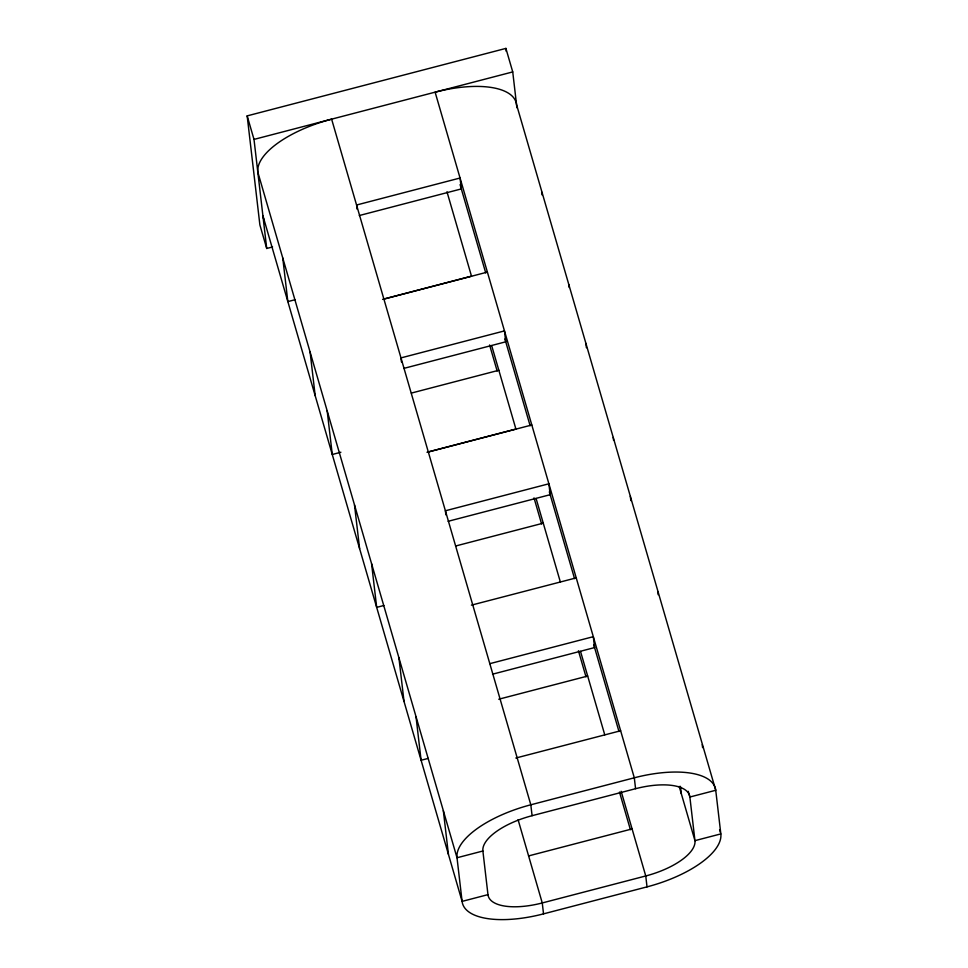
<?xml version="1.0" encoding="UTF-8"?>
<svg xmlns="http://www.w3.org/2000/svg" width="968" height="968" viewBox="0 0 968 968"><rect width="100%" height="100%" fill="white"/><g stroke="black" fill="none" stroke-linecap="round" stroke-linejoin="round"><path stroke-width="1.45" d="M272.565 246.949L266.72 248.473L259.884 224.951L247.167 115.882L505.901 48.4L512.737 71.922L516.912 107.775M266.72 248.473L254.003 139.404L512.737 71.922M356.563 205.01L460.054 178.015L461.325 188.917L359.297 215.537M295.034 299.729L287.847 301.605L282.765 257.972M382.59 299.366L471.501 276.183L446.974 191.761M383.897 299.088L487.388 272.105M403.716 368.421L505.744 341.813L504.473 330.899L400.982 357.894L401.454 361.984M411.376 393.081L498.835 370.26M340.881 452.238L332.266 454.488L327.172 410.856M426.997 452.262L515.92 429.066L491.684 345.661M428.316 451.971L531.807 424.988M448.124 521.304L550.163 494.696L548.892 483.782L445.401 510.777L445.873 514.867M455.795 545.964L543.254 523.156M383.873 605.496L376.685 607.372L371.591 563.751M471.416 605.145L576.226 577.872M489.82 663.661L593.311 636.678L594.582 647.58L492.543 674.188M498.75 699.223L587.673 676.039M428.279 758.38L421.092 760.255L416.01 716.635M515.835 758.029L620.645 730.755M532.085 815.697L530.815 804.795L331.625 119.161A80.368 32.561 -16.2 0 0 257.815 172.123L457.017 857.757A80.368 32.561 -16.2 0 1 530.815 804.795L634.306 777.8A80.368 32.561 -16.2 0 1 715.739 790.275L720.833 833.908A80.368 32.561 -16.2 0 1 647.023 886.87L543.532 913.865A80.368 32.561 -16.2 0 1 462.099 901.389L457.017 857.757L482.887 851.005A53.579 21.707 -16.2 0 1 532.085 815.697L635.577 788.702A53.579 21.707 -16.2 0 1 689.869 797.027L715.739 790.275L516.549 104.641A80.368 32.561 -16.2 0 0 435.116 92.166L634.306 777.8L635.577 788.702M528.589 855.918L632.08 828.923M720.833 833.908L694.951 840.647A53.579 21.707 -16.2 0 1 645.753 875.967L542.261 902.95A53.579 21.707 -16.2 0 1 487.969 894.638L462.099 901.389L262.909 215.755A80.368 32.561 -16.2 0 0 264.07 219.845M719.587 829.624L720.41 832.48M688.212 791.316L689.869 797.027L694.951 840.647L679.185 786.367M460.078 184.634L485.718 272.879M504.909 338.945L530.137 425.763M549.328 491.829L574.556 578.646M593.747 644.712L618.976 731.53M536.103 498.544L560.339 581.949M580.522 651.428L604.758 734.833M621.154 791.292L645.753 875.967L647.023 886.87M489.59 344.983L497.165 371.034M534.009 497.867L541.584 523.93M578.428 650.762L585.991 676.813M619.484 792.066L630.41 829.697M518.086 819.727L542.261 902.95L543.532 913.865M247.167 115.882L254.003 139.404M702.248 744.682L702.587 747.599M657.829 591.799L658.167 594.715M680.443 786.343L681.29 793.615M630.325 496.269L630.833 500.625M613.24 437.463L613.579 440.367M585.906 343.374L586.414 347.742M568.821 284.58L569.16 287.484M541.656 191.942L541.995 194.858M505.901 48.4L506.252 51.389M482.887 851.005L487.969 894.638M443.344 810.712L448.426 854.345M356.72 206.378L357.047 209.1M398.925 657.829L404.019 701.461M354.506 504.945L359.6 548.578M310.099 352.062L315.181 395.682"/></g></svg>
